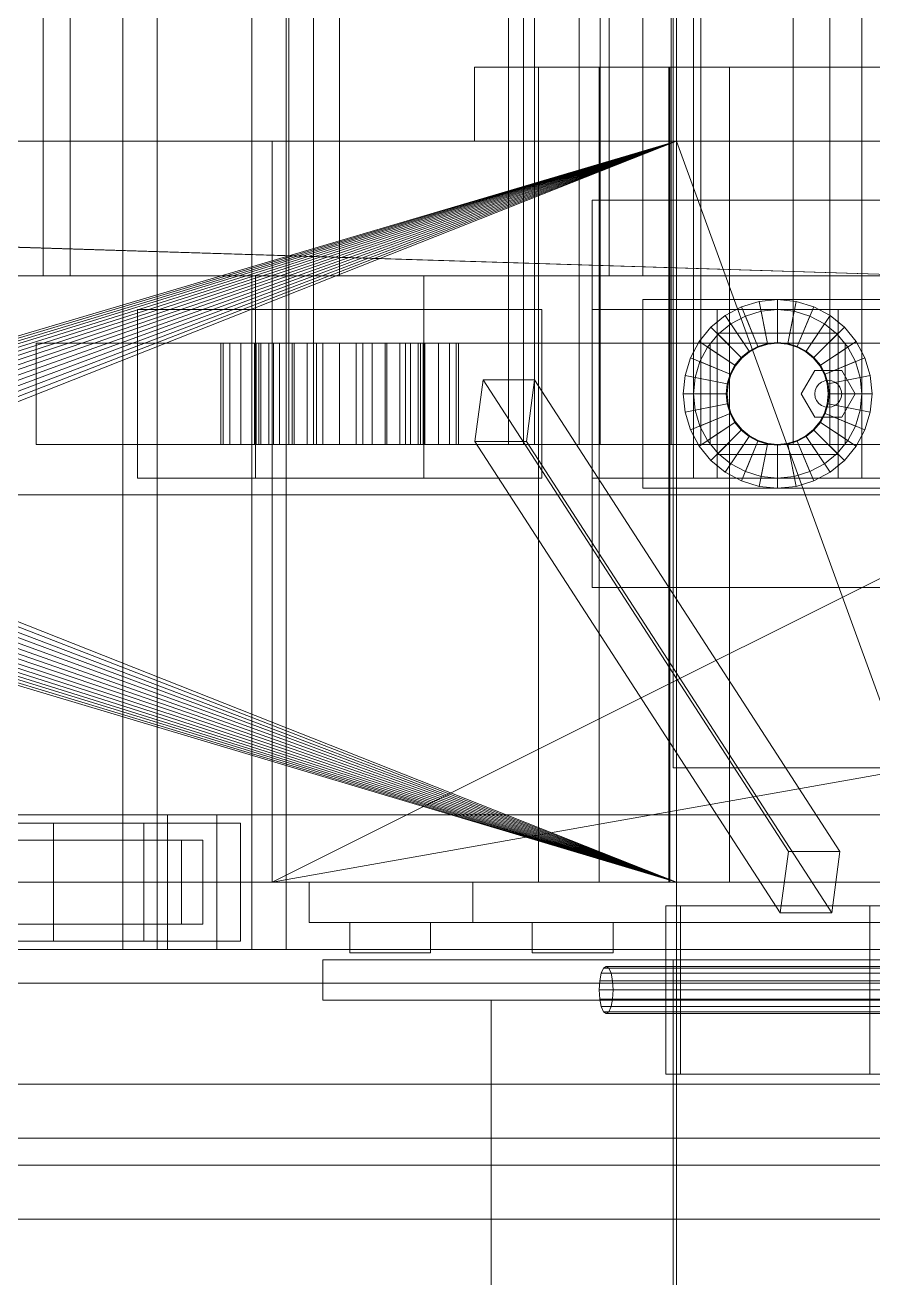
# Model space of a CAD drawing. Header units: millimetres. Extents: x -1970 to 59977, y -50268 to 6837.
# Drawn here: x 25034.8 to 25286.5, y -18547.5 to -18175.5 of the extents above; entities that cross this region are included whole.
import ezdxf

# ---------------------------------------------------------------- set-up
doc = ezdxf.new("R2010")
doc.units = ezdxf.units.MM
for name, color, linetype, lineweight in [('superior_briquetadora', 7, 'Continuous', 0), ('superior_C02', 7, 'Continuous', 0), ('superior_C05', 7, 'Continuous', 0)]:
    doc.layers.add(name, color=color, linetype=linetype, lineweight=lineweight)

msp = doc.modelspace()

# ---------------------------------------------------------------- linework, layer by layer
at = {"layer": 'superior_briquetadora'}
for p, q in [((25227.187, -18160), (25227.187, -18396)), ((25168.187, -18188), (25169.353, -18188)), ((25168.187, -18188), (25168.187, -18210)), ((25169.353, -18188), (25172.836, -18188)), ((25172.836, -18188), (25178.584, -18188)), ((25178.584, -18188), (25186.514, -18188)), ((25186.514, -18188), (25196.509, -18188)), ((25187.187, -18430), (25187.187, -18188)), ((25188.078, -18188), (25187.187, -18188)), ((25190.575, -18188), (25188.078, -18188)), ((25194.184, -18188), (25190.575, -18188)), ((25198.189, -18188), (25194.184, -18188)), ((25196.509, -18188), (25208.425, -18188)), ((25201.798, -18188), (25198.189, -18188)), ((25204.295, -18188), (25201.798, -18188)), ((25205.187, -18188), (25204.295, -18188)), ((25205.187, -18430), (25205.187, -18188)), ((25208.425, -18188), (25222.087, -18188)), ((25222.087, -18188), (25237.296, -18188)), ((25225.848, -18430), (25225.848, -18188)), ((25226.74, -18188), (25225.848, -18188)), ((25226.187, -18188), (25226.187, -18430)), ((25227.923, -18188), (25226.187, -18188)), ((25229.237, -18188), (25226.74, -18188)), ((25233.074, -18188), (25227.923, -18188)), ((25232.846, -18188), (25229.237, -18188)), ((25236.851, -18188), (25232.846, -18188)), ((25241.464, -18188), (25233.074, -18188)), ((25240.46, -18188), (25236.851, -18188)), ((25237.296, -18188), (25253.831, -18188)), ((25242.957, -18188), (25240.46, -18188)), ((25252.808, -18188), (25241.464, -18188)), ((25243.848, -18188), (25242.957, -18188)), ((25243.848, -18430), (25243.848, -18188)), ((25266.718, -18188), (25252.808, -18188)), ((25253.831, -18188), (25271.45, -18188)), ((25282.721, -18188), (25266.718, -18188)), ((25271.45, -18188), (25289.896, -18188)), ((25300.273, -18188), (25282.721, -18188)), ((24748.187, -18210), (25228.187, -18210)), ((24748.187, -18210), (26708.187, -18210)), ((25108.187, -18210), (24832.187, -18210)), ((25121.52, -18210), (24832.187, -18210)), ((24930.343, -18298.106), (25228.187, -18210)), ((24932.479, -18298.423), (25228.187, -18210)), ((25228.187, -18210), (24934.573, -18298.947)), ((25228.187, -18210), (24936.606, -18299.675)), ((25228.187, -18210), (24938.557, -18300.598)), ((25228.187, -18210), (24940.409, -18301.708)), ((25228.187, -18210), (24942.143, -18302.994)), ((25228.187, -18210), (24943.743, -18304.444)), ((25228.187, -18210), (24945.193, -18306.043)), ((25228.187, -18210), (24946.479, -18307.777)), ((25228.187, -18210), (24947.589, -18309.629)), ((25228.187, -18210), (24948.512, -18311.581)), ((25228.187, -18210), (24949.239, -18313.614)), ((25228.187, -18210), (24949.764, -18315.708)), ((25228.187, -18210), (24950.081, -18317.844)), ((25228.187, -18210), (24950.187, -18320)), ((25028.187, -18210), (25108.187, -18210)), ((25228.187, -18210), (25028.187, -18210)), ((25548.187, -18210), (25108.187, -18210)), ((25108.187, -18210), (25108.187, -18430)), ((26348.187, -18210), (25108.187, -18430)), ((26348.187, -18210), (25108.187, -18210)), ((25108.187, -18430), (25548.187, -18210)), ((25228.187, -18210), (25108.187, -18210)), ((26348.187, -18210), (25121.52, -18210)), ((26624.187, -18210), (25121.52, -18210)), ((25168.187, -18210), (25169.353, -18210)), ((25169.353, -18210), (25172.836, -18210)), ((25172.836, -18210), (25178.584, -18210)), ((25178.584, -18210), (25186.514, -18210)), ((25186.514, -18210), (25196.509, -18210)), ((25196.509, -18210), (25208.425, -18210)), ((25208.425, -18210), (25222.087, -18210)), ((25222.087, -18210), (25237.296, -18210)), ((25228.187, -18210), (25548.187, -18210)), ((25228.187, -18210), (25512.677, -18210)), ((25228.187, -18210), (25510.748, -18210)), ((25228.187, -18210), (25509.083, -18210)), ((25228.187, -18210), (25507.699, -18210)), ((25506.608, -18210), (25228.187, -18210)), ((25228.187, -18210), (25308.187, -18210)), ((25228.187, -18430), (25228.187, -18210)), ((25228.187, -18210), (25308.187, -18430)), ((25237.296, -18210), (25253.831, -18210)), ((25253.831, -18210), (25271.45, -18210)), ((25271.45, -18210), (25289.896, -18210)), ((24628.187, -18315), (26828.187, -18315)), ((24950.187, -18320), (25228.187, -18430)), ((25228.187, -18430), (24949.764, -18324.292)), ((25228.187, -18430), (24950.081, -18322.156)), ((25228.187, -18430), (24948.512, -18328.419)), ((25228.187, -18430), (24949.239, -18326.386)), ((25228.187, -18430), (24947.589, -18330.371)), ((24943.743, -18335.556), (25228.187, -18430)), ((25228.187, -18430), (24945.193, -18333.957)), ((25228.187, -18430), (24946.479, -18332.223)), ((24938.557, -18339.402), (25228.187, -18430)), ((24940.409, -18338.292), (25228.187, -18430)), ((24942.143, -18337.006), (25228.187, -18430)), ((24932.479, -18341.577), (25228.187, -18430)), ((24934.573, -18341.053), (25228.187, -18430)), ((24936.606, -18340.325), (25228.187, -18430)), ((25227.187, -18396), (25229.127, -18396)), ((25228.187, -18396), (25230.108, -18396)), ((25228.187, -18396), (25228.187, -18596)), ((25229.127, -18396), (25234.875, -18396)), ((25230.108, -18396), (25235.799, -18396)), ((25234.875, -18396), (25244.208, -18396)), ((25235.799, -18396), (25245.04, -18396)), ((25244.208, -18396), (25256.769, -18396)), ((25245.04, -18396), (25257.476, -18396)), ((25256.769, -18396), (25272.074, -18396)), ((25257.476, -18396), (25272.63, -18396)), ((25272.074, -18396), (25289.536, -18396)), ((25272.63, -18396), (25289.918, -18396)), ((26828.187, -18430), (24628.187, -18430)), ((25228.187, -18430), (24748.187, -18430)), ((26708.187, -18430), (24748.187, -18430)), ((24832.187, -18430), (25108.187, -18430)), ((24832.187, -18430), (26334.853, -18430)), ((25108.187, -18430), (25028.187, -18430)), ((25228.187, -18430), (25028.187, -18430)), ((25108.187, -18430), (25548.187, -18430)), ((25108.187, -18430), (26348.187, -18430)), ((25228.187, -18430), (25108.187, -18430)), ((25108.187, -18430), (26334.853, -18430)), ((25119.187, -18430), (25120.133, -18430)), ((25119.187, -18430), (25119.187, -18442)), ((25120.133, -18430), (25122.963, -18430)), ((25122.963, -18430), (25127.653, -18430)), ((25127.653, -18430), (25134.158, -18430)), ((25134.158, -18430), (25142.42, -18430)), ((25142.42, -18430), (25152.365, -18430)), ((25152.365, -18430), (25163.901, -18430)), ((25163.901, -18430), (25176.926, -18430)), ((25167.687, -18430), (25167.687, -18442)), ((25168.857, -18430), (25167.687, -18430)), ((25172.35, -18430), (25168.857, -18430)), ((25178.116, -18430), (25172.35, -18430)), ((25176.926, -18430), (25191.321, -18430)), ((25186.071, -18430), (25178.116, -18430)), ((25196.098, -18430), (25186.071, -18430)), ((25188.078, -18430), (25187.187, -18430)), ((25190.575, -18430), (25188.078, -18430)), ((25194.184, -18430), (25190.575, -18430)), ((25191.321, -18430), (25206.955, -18430)), ((25198.189, -18430), (25194.184, -18430)), ((25208.051, -18430), (25196.098, -18430)), ((25201.798, -18430), (25198.189, -18430)), ((25204.295, -18430), (25201.798, -18430)), ((25205.187, -18430), (25204.295, -18430)), ((25206.955, -18430), (25223.687, -18430)), ((25221.755, -18430), (25208.051, -18430)), ((25237.012, -18430), (25221.755, -18430)), ((25223.687, -18430), (25241.365, -18430)), ((25226.74, -18430), (25225.848, -18430)), ((25227.923, -18430), (25226.187, -18430)), ((25229.237, -18430), (25226.74, -18430)), ((25233.074, -18430), (25227.923, -18430)), ((25228.187, -18430), (25507.699, -18430)), ((25506.608, -18430), (25228.187, -18430)), ((25228.187, -18430), (25548.187, -18430)), ((25512.677, -18430), (25228.187, -18430)), ((25308.187, -18430), (25228.187, -18430)), ((25510.748, -18430), (25228.187, -18430)), ((25509.083, -18430), (25228.187, -18430)), ((25232.846, -18430), (25229.237, -18430)), ((25236.851, -18430), (25232.846, -18430)), ((25241.464, -18430), (25233.074, -18430)), ((25240.46, -18430), (25236.851, -18430)), ((25253.599, -18430), (25237.012, -18430)), ((25242.957, -18430), (25240.46, -18430)), ((25241.365, -18430), (25259.829, -18430)), ((25252.808, -18430), (25241.464, -18430)), ((25243.848, -18430), (25242.957, -18430)), ((25266.718, -18430), (25252.808, -18430)), ((25271.272, -18430), (25253.599, -18430)), ((25259.829, -18430), (25278.913, -18430)), ((25282.721, -18430), (25266.718, -18430)), ((25289.776, -18430), (25271.272, -18430)), ((25278.913, -18430), (25298.443, -18430)), ((25300.273, -18430), (25282.721, -18430)), ((25119.187, -18442), (25120.133, -18442)), ((25120.133, -18442), (25122.963, -18442)), ((25122.963, -18442), (25127.653, -18442)), ((25127.653, -18442), (25134.158, -18442)), ((25131.187, -18442), (25132.375, -18442)), ((25131.187, -18442), (25131.187, -18451)), ((25132.375, -18442), (25135.705, -18442)), ((25134.158, -18442), (25142.42, -18442)), ((25135.705, -18442), (25140.516, -18442)), ((25140.516, -18442), (25145.857, -18442)), ((25142.42, -18442), (25152.365, -18442)), ((25145.857, -18442), (25150.668, -18442)), ((25150.668, -18442), (25153.998, -18442)), ((25152.365, -18442), (25163.901, -18442)), ((25153.998, -18442), (25155.187, -18442)), ((25155.187, -18442), (25155.187, -18451)), ((25163.901, -18442), (25176.926, -18442)), ((25168.857, -18442), (25167.687, -18442)), ((25172.35, -18442), (25168.857, -18442)), ((25178.116, -18442), (25172.35, -18442)), ((25176.926, -18442), (25191.321, -18442)), ((25186.071, -18442), (25178.116, -18442)), ((25186.56, -18442), (25185.372, -18442)), ((25185.372, -18442), (25185.372, -18451)), ((25196.098, -18442), (25186.071, -18442)), ((25189.89, -18442), (25186.56, -18442)), ((25194.702, -18442), (25189.89, -18442)), ((25191.321, -18442), (25206.955, -18442)), ((25200.042, -18442), (25194.702, -18442)), ((25208.051, -18442), (25196.098, -18442)), ((25204.854, -18442), (25200.042, -18442)), ((25208.183, -18442), (25204.854, -18442)), ((25206.955, -18442), (25223.687, -18442)), ((25221.755, -18442), (25208.051, -18442)), ((25209.372, -18442), (25208.183, -18442)), ((25209.372, -18442), (25209.372, -18451)), ((25237.012, -18442), (25221.755, -18442)), ((25223.687, -18442), (25241.365, -18442)), ((25253.599, -18442), (25237.012, -18442)), ((25241.365, -18442), (25259.829, -18442)), ((25271.272, -18442), (25253.599, -18442)), ((25259.829, -18442), (25278.913, -18442)), ((25289.776, -18442), (25271.272, -18442)), ((25278.913, -18442), (25298.443, -18442)), ((25131.187, -18451), (25132.375, -18451)), ((25132.375, -18451), (25135.705, -18451)), ((25135.705, -18451), (25140.516, -18451)), ((25140.516, -18451), (25145.857, -18451)), ((25145.857, -18451), (25150.668, -18451)), ((25150.668, -18451), (25153.998, -18451)), ((25153.998, -18451), (25155.187, -18451)), ((25185.372, -18451), (25186.56, -18451)), ((25186.56, -18451), (25189.89, -18451)), ((25189.89, -18451), (25194.702, -18451)), ((25194.702, -18451), (25200.042, -18451)), ((25200.042, -18451), (25204.854, -18451)), ((25204.854, -18451), (25208.183, -18451)), ((25208.183, -18451), (25209.372, -18451)), ((25123.187, -18453), (25124.115, -18453)), ((25123.187, -18453), (25123.187, -18465)), ((25124.115, -18453), (25126.891, -18453)), ((25126.891, -18453), (25131.491, -18453)), ((25131.491, -18453), (25137.871, -18453)), ((25137.871, -18453), (25145.975, -18453)), ((25145.975, -18453), (25155.73, -18453)), ((25155.73, -18453), (25167.046, -18453)), ((25167.046, -18453), (25179.821, -18453)), ((25179.821, -18453), (25193.94, -18453)), ((25193.94, -18453), (25209.275, -18453)), ((25209.275, -18453), (25225.687, -18453)), ((25225.687, -18453), (25243.026, -18453)), ((25227.187, -18605), (25227.187, -18453)), ((25229.127, -18453), (25227.187, -18453)), ((25234.875, -18453), (25229.127, -18453)), ((25244.208, -18453), (25234.875, -18453)), ((25243.026, -18453), (25261.138, -18453)), ((25256.769, -18453), (25244.208, -18453)), ((25272.074, -18453), (25256.769, -18453)), ((25261.138, -18453), (25279.856, -18453)), ((25289.536, -18453), (25272.074, -18453)), ((25279.856, -18453), (25299.012, -18453)), ((24628.187, -18460), (26828.187, -18460)), ((25123.187, -18465), (25124.115, -18465)), ((25124.115, -18465), (25126.891, -18465)), ((25126.891, -18465), (25131.491, -18465)), ((25131.491, -18465), (25137.871, -18465)), ((25137.871, -18465), (25145.975, -18465)), ((25145.975, -18465), (25155.73, -18465)), ((25155.73, -18465), (25167.046, -18465)), ((25167.046, -18465), (25179.821, -18465)), ((25173.187, -18465), (25174.409, -18465)), ((25173.187, -18465), (25173.187, -18605)), ((25174.409, -18465), (25178.056, -18465)), ((25178.056, -18465), (25184.071, -18465)), ((25179.821, -18465), (25193.94, -18465)), ((25184.071, -18465), (25192.359, -18465)), ((25192.359, -18465), (25202.789, -18465)), ((25193.94, -18465), (25209.275, -18465)), ((25202.789, -18465), (25215.196, -18465)), ((25209.275, -18465), (25225.687, -18465)), ((25215.196, -18465), (25229.386, -18465)), ((25225.687, -18465), (25243.026, -18465)), ((25229.386, -18465), (25245.133, -18465)), ((25243.026, -18465), (25261.138, -18465)), ((25245.133, -18465), (25262.191, -18465)), ((25261.138, -18465), (25279.856, -18465)), ((25262.191, -18465), (25280.289, -18465)), ((25279.856, -18465), (25299.012, -18465)), ((25280.289, -18465), (25299.142, -18465)), ((24778.187, -18490), (26678.187, -18490)), ((24778.187, -18506), (26678.187, -18506)), ((26678.187, -18514), (24778.187, -18514)), ((26678.187, -18530), (24778.187, -18530))]:
    msp.add_line(p, q, dxfattribs=at)
at = {"layer": 'superior_C02'}
for p, q in [((25063.859, -17550), (25063.859, -18450)), ((25074.088, -18450), (25074.088, -17550)), ((25102.112, -18450), (25102.112, -17550)), ((25112.341, -17550), (25112.341, -18450)), ((25113.109, -17700), (25113.109, -18300)), ((25120.416, -18300), (25120.416, -17700)), ((25178.296, -17700), (25178.296, -18300)), ((25182.804, -17700), (25182.804, -18300)), ((25186.046, -17700), (25186.046, -18300)), ((25199.265, -17700), (25199.265, -18300)), ((25205.527, -17700), (25205.527, -18300)), ((25226.557, -17700), (25226.557, -18300)), ((25235.412, -17700), (25235.412, -18300)), ((25262.818, -17700), (25262.818, -18300)), ((25273.664, -17700), (25273.664, -18300)), ((25304.129, -18250), (24609.262, -18228.298)), ((24611.005, -18228.298), (25305.873, -18250)), ((25411.088, -18250), (16335.427, -18250)), ((16336.897, -18250), (25412.557, -18250)), ((25170.764, -18280.886), (25168.358, -18299.114)), ((25186.065, -18280.886), (25170.764, -18280.886)), ((25261.366, -18420.886), (25170.764, -18280.886)), ((25183.659, -18299.114), (25186.065, -18280.886)), ((25186.065, -18280.886), (25276.667, -18420.886)), ((25113.109, -18300), (25648.658, -18300)), ((25113.109, -18300), (25120.416, -18300)), ((25655.964, -18300), (25120.416, -18300)), ((25168.358, -18299.114), (25183.659, -18299.114)), ((25258.96, -18439.114), (25168.358, -18299.114)), ((25182.804, -18300), (25178.296, -18300)), ((25178.296, -18300), (25186.046, -18300)), ((25199.265, -18300), (25182.804, -18300)), ((25274.261, -18439.114), (25183.659, -18299.114)), ((25186.046, -18300), (25205.527, -18300)), ((25226.557, -18300), (25199.265, -18300)), ((25205.527, -18300), (25235.412, -18300)), ((25262.818, -18300), (25226.557, -18300)), ((25235.412, -18300), (25273.664, -18300)), ((25305.579, -18300), (25262.818, -18300)), ((25273.664, -18300), (25317.676, -18300)), ((25077.14, -18410), (24751.985, -18410)), ((24766.599, -18410), (25091.753, -18410)), ((25534.711, -18410), (25023.071, -18410)), ((25034.761, -18410), (25546.402, -18410)), ((25077.14, -18410), (25077.14, -18450)), ((25091.753, -18410), (25077.14, -18410)), ((25588.78, -18410), (25077.14, -18410)), ((25091.753, -18450), (25091.753, -18410)), ((25091.753, -18410), (25603.394, -18410)), ((25043.261, -18412.5), (25014.571, -18412.5)), ((25070.102, -18412.5), (25014.571, -18412.5)), ((25043.261, -18447.5), (25043.261, -18412.5)), ((25043.261, -18412.5), (25098.792, -18412.5)), ((25070.102, -18447.5), (25070.102, -18412.5)), ((25070.102, -18412.5), (25098.792, -18412.5)), ((25098.792, -18412.5), (25098.792, -18447.5)), ((24700.591, -18417.5), (25081.276, -18417.5)), ((25087.617, -18417.5), (24706.932, -18417.5)), ((25081.276, -18442.5), (25081.276, -18417.5)), ((25081.276, -18417.5), (25087.617, -18417.5)), ((25087.617, -18417.5), (25087.617, -18442.5)), ((25258.96, -18439.114), (25261.366, -18420.886)), ((25261.366, -18420.886), (25276.667, -18420.886)), ((25276.667, -18420.886), (25274.261, -18439.114)), ((25464.05, -18437), (25224.965, -18437)), ((25224.965, -18437), (25224.965, -18487)), ((25229.349, -18437), (25224.965, -18437)), ((25229.349, -18487), (25229.349, -18437)), ((25229.349, -18437), (25468.434, -18437)), ((25274.261, -18439.114), (25258.96, -18439.114)), ((25457.701, -18437), (25285.56, -18437)), ((25285.56, -18437), (25285.56, -18487)), ((25287.314, -18437), (25285.56, -18437)), ((24700.591, -18442.5), (25081.276, -18442.5)), ((24706.932, -18442.5), (25087.617, -18442.5)), ((25087.617, -18442.5), (25081.276, -18442.5)), ((24751.985, -18450), (25077.14, -18450)), ((24766.599, -18450), (25091.753, -18450)), ((25014.571, -18447.5), (25043.261, -18447.5)), ((25070.102, -18447.5), (25014.571, -18447.5)), ((25023.071, -18450), (25534.711, -18450)), ((25034.761, -18450), (25546.402, -18450)), ((25098.792, -18447.5), (25043.261, -18447.5)), ((25063.859, -18450), (25102.112, -18450)), ((25063.859, -18450), (25074.088, -18450)), ((25098.792, -18447.5), (25070.102, -18447.5)), ((25112.341, -18450), (25074.088, -18450)), ((25077.14, -18450), (25091.753, -18450)), ((25077.14, -18450), (25588.78, -18450)), ((25091.753, -18450), (25603.394, -18450)), ((25112.341, -18450), (25102.112, -18450)), ((25205.41, -18459.321), (25205.853, -18457.05)), ((25205.853, -18457.05), (25206.517, -18455.533)), ((25205.853, -18457.05), (25425.811, -18457.05)), ((25206.517, -18455.533), (25207.3, -18455)), ((25206.517, -18455.533), (25426.475, -18455.533)), ((25207.3, -18455), (25208.083, -18455.533)), ((25427.257, -18455), (25207.3, -18455)), ((25208.083, -18455.533), (25208.747, -18457.05)), ((25208.083, -18455.533), (25428.04, -18455.533)), ((25208.747, -18457.05), (25209.19, -18459.321)), ((25208.747, -18457.05), (25428.704, -18457.05)), ((25205.254, -18462), (25205.41, -18459.321)), ((25205.41, -18464.679), (25205.254, -18462)), ((25205.254, -18462), (25425.212, -18462)), ((25205.41, -18459.321), (25425.367, -18459.321)), ((25209.19, -18459.321), (25209.346, -18462)), ((25209.19, -18459.321), (25429.148, -18459.321)), ((25209.346, -18462), (25209.19, -18464.679)), ((25209.346, -18462), (25429.303, -18462)), ((25205.853, -18466.95), (25205.41, -18464.679)), ((25205.41, -18464.679), (25425.367, -18464.679)), ((25209.19, -18464.679), (25208.747, -18466.95)), ((25209.19, -18464.679), (25429.148, -18464.679)), ((25206.517, -18468.467), (25205.853, -18466.95)), ((25205.853, -18466.95), (25425.811, -18466.95)), ((25207.3, -18469), (25206.517, -18468.467)), ((25206.517, -18468.467), (25426.475, -18468.467)), ((25208.083, -18468.467), (25207.3, -18469)), ((25207.3, -18469), (25427.257, -18469)), ((25208.747, -18466.95), (25208.083, -18468.467)), ((25208.083, -18468.467), (25428.04, -18468.467)), ((25208.747, -18466.95), (25428.704, -18466.95)), ((25224.965, -18487), (25464.05, -18487)), ((25224.965, -18487), (25229.349, -18487)), ((25468.434, -18487), (25229.349, -18487)), ((25285.56, -18487), (25457.701, -18487)), ((25285.56, -18487), (25287.314, -18487))]:
    msp.add_line(p, q, dxfattribs=at)
at = {"layer": 'superior_C05'}
for p, q in [((25233.187, -18300), (25233.187, -17700)), ((25283.187, -17700), (25283.187, -18300)), ((25228.187, -18270), (25228.187, -17730)), ((25040.187, -18250), (25040.187, -17750)), ((25048.187, -17750), (25048.187, -18250)), ((25128.187, -18250), (25128.187, -17750)), ((25208.187, -17750), (25208.187, -18250)), ((25218.187, -18250), (25218.187, -17750)), ((25233.187, -18250), (25233.187, -17750)), ((25283.187, -17750), (25283.187, -18250)), ((25203.187, -18342.5), (25203.187, -18227.5)), ((25203.187, -18227.5), (25313.187, -18227.5)), ((25040.187, -18250), (25042.393, -18250)), ((25042.393, -18250), (25048.901, -18250)), ((25048.187, -18250), (25050.511, -18250)), ((25050.192, -18250), (25048.187, -18250)), ((25048.901, -18250), (25059.385, -18250)), ((25056.109, -18250), (25050.192, -18250)), ((25050.511, -18250), (25057.35, -18250)), ((25065.64, -18250), (25056.109, -18250)), ((25057.35, -18250), (25068.306, -18250)), ((25059.385, -18250), (25073.319, -18250)), ((25078.307, -18250), (25065.64, -18250)), ((25068.306, -18250), (25082.741, -18250)), ((25073.319, -18250), (25090.005, -18250)), ((25093.476, -18250), (25078.307, -18250)), ((25082.741, -18250), (25099.818, -18250)), ((25090.005, -18250), (25108.605, -18250)), ((25110.385, -18250), (25093.476, -18250)), ((25099.818, -18250), (25118.544, -18250)), ((25105.662, -18250), (25103.187, -18250)), ((25103.187, -18250), (25103.187, -18310)), ((25112.599, -18250), (25105.662, -18250)), ((25108.605, -18250), (25128.187, -18250)), ((25128.187, -18250), (25110.385, -18250)), ((25122.624, -18250), (25112.599, -18250)), ((25118.544, -18250), (25137.83, -18250)), ((25133.75, -18250), (25122.624, -18250)), ((25128.187, -18250), (27628.187, -18250)), ((25143.774, -18250), (25133.75, -18250)), ((25137.83, -18250), (25156.555, -18250)), ((25150.711, -18250), (25143.774, -18250)), ((25153.187, -18250), (25150.711, -18250)), ((25153.187, -18250), (25153.187, -18310)), ((25156.555, -18250), (25173.632, -18250)), ((25173.632, -18250), (25188.067, -18250)), ((25188.067, -18250), (25199.023, -18250)), ((25199.023, -18250), (25205.862, -18250)), ((25205.862, -18250), (25208.187, -18250)), ((27538.187, -18250), (25218.187, -18250)), ((25283.187, -18250), (25233.187, -18250)), ((25218.187, -18313), (25218.187, -18257)), ((25218.187, -18257), (25298.187, -18257)), ((25252.724, -18257.538), (25247.471, -18259.131)), ((25258.187, -18257), (25252.724, -18257.538)), ((25252.724, -18257.538), (25255.211, -18270.043)), ((25263.649, -18257.538), (25258.187, -18257)), ((25258.187, -18257), (25258.187, -18269.75)), ((25263.649, -18257.538), (25261.162, -18270.043)), ((25268.902, -18259.131), (25263.649, -18257.538)), ((25068.187, -18310), (25068.187, -18260)), ((25068.187, -18260), (25188.187, -18260)), ((25188.187, -18260), (25188.187, -18310)), ((25203.187, -18310), (25203.187, -18260)), ((25203.187, -18260), (27183.187, -18260)), ((25233.187, -18310), (25233.187, -18260)), ((25233.187, -18260), (25240.187, -18260)), ((25240.187, -18260), (25240.187, -18310)), ((25240.187, -18267), (25240.187, -18260)), ((25240.187, -18260), (25276.187, -18260)), ((25247.471, -18259.131), (25242.631, -18261.719)), ((25247.471, -18259.131), (25252.351, -18270.911)), ((25253.309, -18260.48), (25248.619, -18261.903)), ((25258.187, -18260), (25253.309, -18260.48)), ((25253.309, -18260.48), (25255.211, -18270.043)), ((25263.064, -18260.48), (25258.187, -18260)), ((25258.187, -18260), (25258.187, -18269.75)), ((25263.064, -18260.48), (25261.162, -18270.043)), ((25267.754, -18261.903), (25263.064, -18260.48)), ((25268.902, -18259.131), (25264.022, -18270.911)), ((25273.743, -18261.719), (25268.902, -18259.131)), ((25276.187, -18310), (25276.187, -18260)), ((25276.187, -18260), (25283.187, -18260)), ((25276.187, -18260), (25276.187, -18267)), ((25283.187, -18260), (25283.187, -18310)), ((25242.631, -18261.719), (25238.388, -18265.201)), ((25244.297, -18264.213), (25240.509, -18267.322)), ((25242.631, -18261.719), (25249.714, -18272.32)), ((25248.619, -18261.903), (25244.297, -18264.213)), ((25244.297, -18264.213), (25249.714, -18272.32)), ((25248.619, -18261.903), (25252.351, -18270.911)), ((25267.754, -18261.903), (25264.022, -18270.911)), ((25273.743, -18261.719), (25266.659, -18272.32)), ((25272.076, -18264.213), (25266.659, -18272.32)), ((25272.076, -18264.213), (25267.754, -18261.903)), ((25275.864, -18267.322), (25272.076, -18264.213)), ((25277.986, -18265.201), (25273.743, -18261.719)), ((25238.388, -18265.201), (25234.905, -18269.444)), ((25240.509, -18267.322), (25237.4, -18271.111)), ((25238.388, -18265.201), (25247.403, -18274.217)), ((25276.187, -18267), (25240.187, -18267)), ((25240.509, -18267.322), (25247.403, -18274.217)), ((25277.986, -18265.201), (25268.97, -18274.217)), ((25275.864, -18267.322), (25268.97, -18274.217)), ((25278.973, -18271.111), (25275.864, -18267.322)), ((25281.468, -18269.444), (25277.986, -18265.201)), ((25038.187, -18300), (25038.187, -18270)), ((25038.187, -18270), (27328.187, -18270)), ((25093.614, -18270), (25092.937, -18270)), ((25092.937, -18270), (25102.937, -18270)), ((25092.937, -18300), (25092.937, -18270)), ((25095.62, -18270), (25093.614, -18270)), ((25093.614, -18270), (25103.422, -18270)), ((25093.614, -18300), (25093.614, -18270)), ((25098.877, -18270), (25095.62, -18270)), ((25095.62, -18270), (25104.859, -18270)), ((25095.62, -18300), (25095.62, -18270)), ((25103.261, -18270), (25098.877, -18270)), ((25098.877, -18270), (25107.192, -18270)), ((25098.877, -18300), (25098.877, -18270)), ((25102.937, -18270), (25103.422, -18270)), ((25102.937, -18270), (25102.937, -18300)), ((25108.603, -18270), (25103.261, -18270)), ((25103.261, -18270), (25110.332, -18270)), ((25103.261, -18300), (25103.261, -18270)), ((25103.422, -18270), (25104.859, -18270)), ((25103.422, -18270), (25103.422, -18300)), ((25104.187, -18300), (25104.187, -18270)), ((25104.187, -18270), (25152.187, -18270)), ((25104.859, -18270), (25107.192, -18270)), ((25104.859, -18270), (25104.859, -18300)), ((25107.192, -18270), (25110.332, -18270)), ((25107.192, -18270), (25107.192, -18300)), ((25114.697, -18270), (25108.603, -18270)), ((25108.603, -18270), (25114.158, -18270)), ((25108.603, -18300), (25108.603, -18270)), ((25110.332, -18270), (25114.158, -18270)), ((25110.332, -18270), (25110.332, -18300)), ((25114.158, -18270), (25118.524, -18270)), ((25114.158, -18270), (25114.158, -18300)), ((25121.31, -18270), (25114.697, -18270)), ((25114.697, -18270), (25118.524, -18270)), ((25114.697, -18300), (25114.697, -18270)), ((25118.524, -18270), (25123.261, -18270)), ((25118.524, -18270), (25118.524, -18300)), ((25128.187, -18270), (25121.31, -18270)), ((25121.31, -18270), (25123.261, -18270)), ((25121.31, -18300), (25121.31, -18270)), ((25123.261, -18270), (25128.187, -18270)), ((25123.261, -18270), (25123.261, -18300)), ((25135.064, -18270), (25128.187, -18270)), ((25128.187, -18270), (25133.113, -18270)), ((25128.187, -18270), (25128.187, -18300)), ((25135.064, -18270), (25133.113, -18270)), ((25133.113, -18270), (25137.849, -18270)), ((25133.113, -18270), (25133.113, -18300)), ((25141.676, -18270), (25135.064, -18270)), ((25135.064, -18300), (25135.064, -18270)), ((25141.676, -18270), (25137.849, -18270)), ((25137.849, -18270), (25142.215, -18270)), ((25137.849, -18270), (25137.849, -18300)), ((25147.77, -18270), (25141.676, -18270)), ((25141.676, -18300), (25141.676, -18270)), ((25147.77, -18270), (25142.215, -18270)), ((25142.215, -18270), (25146.041, -18270)), ((25142.215, -18270), (25142.215, -18300)), ((25153.112, -18270), (25146.041, -18270)), ((25146.041, -18270), (25149.181, -18270)), ((25146.041, -18270), (25146.041, -18300)), ((25153.112, -18270), (25147.77, -18270)), ((25147.77, -18300), (25147.77, -18270)), ((25157.496, -18270), (25149.181, -18270)), ((25149.181, -18270), (25151.515, -18270)), ((25149.181, -18270), (25149.181, -18300)), ((25160.753, -18270), (25151.515, -18270)), ((25151.515, -18270), (25152.951, -18270)), ((25151.515, -18270), (25151.515, -18300)), ((25152.187, -18270), (25152.187, -18300)), ((25162.759, -18270), (25152.951, -18270)), ((25152.951, -18270), (25153.437, -18270)), ((25152.951, -18270), (25152.951, -18300)), ((25157.496, -18270), (25153.112, -18270)), ((25153.112, -18300), (25153.112, -18270)), ((25153.437, -18270), (25163.437, -18270)), ((25153.437, -18300), (25153.437, -18270)), ((25160.753, -18270), (25157.496, -18270)), ((25157.496, -18300), (25157.496, -18270)), ((25162.759, -18270), (25160.753, -18270)), ((25160.753, -18300), (25160.753, -18270)), ((25163.437, -18270), (25162.759, -18270)), ((25162.759, -18300), (25162.759, -18270)), ((25163.437, -18270), (25163.437, -18300)), ((25288.187, -18270), (25228.187, -18270)), ((25234.905, -18269.444), (25232.318, -18274.285)), ((25234.905, -18269.444), (25245.507, -18276.528)), ((25237.4, -18271.111), (25235.09, -18275.433)), ((25237.4, -18271.111), (25245.507, -18276.528)), ((25238.187, -18300), (25238.187, -18270)), ((25238.187, -18270), (25278.187, -18270)), ((25247.403, -18274.217), (25249.714, -18272.32)), ((25247.58, -18274.393), (25249.853, -18272.528)), ((25249.714, -18272.32), (25252.351, -18270.911)), ((25249.853, -18272.528), (25252.446, -18271.142)), ((25252.351, -18270.911), (25255.211, -18270.043)), ((25252.446, -18271.142), (25255.26, -18270.288)), ((25255.211, -18270.043), (25258.187, -18269.75)), ((25255.26, -18270.288), (25258.187, -18270)), ((25258.187, -18269.75), (25261.162, -18270.043)), ((25258.187, -18270), (25261.113, -18270.288)), ((25261.113, -18270.288), (25263.927, -18271.142)), ((25261.162, -18270.043), (25264.022, -18270.911)), ((25263.927, -18271.142), (25266.52, -18272.528)), ((25264.022, -18270.911), (25266.659, -18272.32)), ((25266.52, -18272.528), (25268.793, -18274.393)), ((25266.659, -18272.32), (25268.97, -18274.217)), ((25281.468, -18269.444), (25270.866, -18276.528)), ((25278.973, -18271.111), (25270.866, -18276.528)), ((25278.187, -18270), (25278.187, -18300)), ((25281.284, -18275.433), (25278.973, -18271.111)), ((25284.055, -18274.285), (25281.468, -18269.444)), ((25232.318, -18274.285), (25230.725, -18279.537)), ((25232.318, -18274.285), (25244.097, -18279.164)), ((25235.09, -18275.433), (25233.667, -18280.123)), ((25235.09, -18275.433), (25244.097, -18279.164)), ((25245.507, -18276.528), (25247.403, -18274.217)), ((25245.715, -18276.666), (25247.58, -18274.393)), ((25268.793, -18274.393), (25270.659, -18276.666)), ((25268.97, -18274.217), (25270.866, -18276.528)), ((25284.055, -18274.285), (25272.276, -18279.164)), ((25281.284, -18275.433), (25272.276, -18279.164)), ((25282.706, -18280.123), (25281.284, -18275.433)), ((25285.649, -18279.537), (25284.055, -18274.285)), ((25230.725, -18279.537), (25230.187, -18285)), ((25230.725, -18279.537), (25243.23, -18282.025)), ((25243.23, -18282.025), (25244.097, -18279.164)), ((25243.475, -18282.074), (25244.328, -18279.26)), ((25244.097, -18279.164), (25245.507, -18276.528)), ((25244.328, -18279.26), (25245.715, -18276.666)), ((25265.187, -18285), (25269.187, -18278.072)), ((25269.187, -18278.072), (25277.187, -18278.072)), ((25270.659, -18276.666), (25272.045, -18279.26)), ((25270.866, -18276.528), (25272.276, -18279.164)), ((25272.045, -18279.26), (25272.898, -18282.074)), ((25272.276, -18279.164), (25273.144, -18282.025)), ((25285.649, -18279.537), (25273.144, -18282.025)), ((25277.187, -18278.072), (25281.187, -18285)), ((25286.187, -18285), (25285.649, -18279.537)), ((25233.667, -18280.123), (25233.187, -18285)), ((25233.667, -18280.123), (25243.23, -18282.025)), ((25242.937, -18285), (25243.23, -18282.025)), ((25243.187, -18285), (25243.475, -18282.074)), ((25269.323, -18283.965), (25269.722, -18283)), ((25269.722, -18283), (25270.358, -18282.172)), ((25270.358, -18282.172), (25271.187, -18281.536)), ((25271.187, -18281.536), (25272.151, -18281.136)), ((25272.151, -18281.136), (25273.187, -18281)), ((25272.898, -18282.074), (25273.187, -18285)), ((25282.706, -18280.123), (25273.144, -18282.025)), ((25273.144, -18282.025), (25273.437, -18285)), ((25273.187, -18281), (25274.222, -18281.136)), ((25274.222, -18281.136), (25275.187, -18281.536)), ((25275.187, -18281.536), (25276.015, -18282.172)), ((25276.015, -18282.172), (25276.651, -18283)), ((25276.651, -18283), (25277.05, -18283.965)), ((25283.187, -18285), (25282.706, -18280.123)), ((25230.187, -18285), (25242.937, -18285)), ((25230.187, -18285), (25230.725, -18290.463)), ((25233.187, -18285), (25242.937, -18285)), ((25233.187, -18285), (25233.667, -18289.877)), ((25243.23, -18287.975), (25242.937, -18285)), ((25243.475, -18287.926), (25243.187, -18285)), ((25269.187, -18291.928), (25265.187, -18285)), ((25269.187, -18285), (25269.323, -18283.965)), ((25269.323, -18286.035), (25269.187, -18285)), ((25269.722, -18287), (25269.323, -18286.035)), ((25270.358, -18287.828), (25269.722, -18287)), ((25273.187, -18285), (25272.898, -18287.926)), ((25273.437, -18285), (25273.144, -18287.975)), ((25273.437, -18285), (25283.187, -18285)), ((25273.437, -18285), (25286.187, -18285)), ((25276.651, -18287), (25276.015, -18287.828)), ((25277.05, -18286.035), (25276.651, -18287)), ((25277.05, -18283.965), (25277.187, -18285)), ((25277.187, -18285), (25277.05, -18286.035)), ((25281.187, -18285), (25277.187, -18291.928)), ((25282.706, -18289.877), (25283.187, -18285)), ((25285.649, -18290.463), (25286.187, -18285)), ((25230.725, -18290.463), (25243.23, -18287.975)), ((25230.725, -18290.463), (25232.318, -18295.715)), ((25232.318, -18295.715), (25244.097, -18290.836)), ((25233.667, -18289.877), (25243.23, -18287.975)), ((25233.667, -18289.877), (25235.09, -18294.567)), ((25235.09, -18294.567), (25244.097, -18290.836)), ((25244.097, -18290.836), (25243.23, -18287.975)), ((25244.328, -18290.74), (25243.475, -18287.926)), ((25245.507, -18293.472), (25244.097, -18290.836)), ((25245.715, -18293.334), (25244.328, -18290.74)), ((25271.187, -18288.464), (25270.358, -18287.828)), ((25272.045, -18290.74), (25270.659, -18293.334)), ((25272.276, -18290.836), (25270.866, -18293.472)), ((25272.151, -18288.864), (25271.187, -18288.464)), ((25272.898, -18287.926), (25272.045, -18290.74)), ((25273.187, -18289), (25272.151, -18288.864)), ((25273.144, -18287.975), (25272.276, -18290.836)), ((25281.284, -18294.567), (25272.276, -18290.836)), ((25284.055, -18295.715), (25272.276, -18290.836)), ((25282.706, -18289.877), (25273.144, -18287.975)), ((25285.649, -18290.463), (25273.144, -18287.975)), ((25274.222, -18288.864), (25273.187, -18289)), ((25275.187, -18288.464), (25274.222, -18288.864)), ((25276.015, -18287.828), (25275.187, -18288.464)), ((25281.284, -18294.567), (25282.706, -18289.877)), ((25284.055, -18295.715), (25285.649, -18290.463)), ((25234.905, -18300.556), (25245.507, -18293.472)), ((25235.09, -18294.567), (25237.4, -18298.889)), ((25237.4, -18298.889), (25245.507, -18293.472)), ((25247.403, -18295.783), (25245.507, -18293.472)), ((25247.58, -18295.607), (25245.715, -18293.334)), ((25270.659, -18293.334), (25268.793, -18295.607)), ((25270.866, -18293.472), (25268.97, -18295.783)), ((25277.187, -18291.928), (25269.187, -18291.928)), ((25278.973, -18298.889), (25270.866, -18293.472)), ((25281.468, -18300.556), (25270.866, -18293.472)), ((25278.973, -18298.889), (25281.284, -18294.567)), ((25232.318, -18295.715), (25234.905, -18300.556)), ((25238.388, -18304.799), (25247.403, -18295.783)), ((25240.509, -18302.678), (25247.403, -18295.783)), ((25242.631, -18308.281), (25249.714, -18297.68)), ((25244.297, -18305.787), (25249.714, -18297.68)), ((25249.714, -18297.68), (25247.403, -18295.783)), ((25249.853, -18297.472), (25247.58, -18295.607)), ((25252.351, -18299.089), (25249.714, -18297.68)), ((25252.446, -18298.858), (25249.853, -18297.472)), ((25266.52, -18297.472), (25263.927, -18298.858)), ((25266.659, -18297.68), (25264.022, -18299.089)), ((25268.793, -18295.607), (25266.52, -18297.472)), ((25268.97, -18295.783), (25266.659, -18297.68)), ((25272.076, -18305.787), (25266.659, -18297.68)), ((25273.743, -18308.281), (25266.659, -18297.68)), ((25275.864, -18302.678), (25268.97, -18295.783)), ((25277.986, -18304.799), (25268.97, -18295.783)), ((25281.468, -18300.556), (25284.055, -18295.715)), ((27328.187, -18300), (25038.187, -18300)), ((25102.937, -18300), (25092.937, -18300)), ((25092.937, -18300), (25093.614, -18300)), ((25103.422, -18300), (25093.614, -18300)), ((25093.614, -18300), (25095.62, -18300)), ((25104.859, -18300), (25095.62, -18300)), ((25095.62, -18300), (25098.877, -18300)), ((25107.192, -18300), (25098.877, -18300)), ((25098.877, -18300), (25103.261, -18300)), ((25103.422, -18300), (25102.937, -18300)), ((25110.332, -18300), (25103.261, -18300)), ((25103.261, -18300), (25108.603, -18300)), ((25104.859, -18300), (25103.422, -18300)), ((25152.187, -18300), (25104.187, -18300)), ((25107.192, -18300), (25104.859, -18300)), ((25110.332, -18300), (25107.192, -18300)), ((25114.158, -18300), (25108.603, -18300)), ((25108.603, -18300), (25114.697, -18300)), ((25114.158, -18300), (25110.332, -18300)), ((25118.524, -18300), (25114.158, -18300)), ((25118.524, -18300), (25114.697, -18300)), ((25114.697, -18300), (25121.31, -18300)), ((25123.261, -18300), (25118.524, -18300)), ((25123.261, -18300), (25121.31, -18300)), ((25121.31, -18300), (25128.187, -18300)), ((25128.187, -18300), (25123.261, -18300)), ((25133.113, -18300), (25128.187, -18300)), ((25128.187, -18300), (25135.064, -18300)), ((25137.849, -18300), (25133.113, -18300)), ((25133.113, -18300), (25135.064, -18300)), ((25135.064, -18300), (25141.676, -18300)), ((25142.215, -18300), (25137.849, -18300)), ((25137.849, -18300), (25141.676, -18300)), ((25141.676, -18300), (25147.77, -18300)), ((25146.041, -18300), (25142.215, -18300)), ((25142.215, -18300), (25147.77, -18300)), ((25149.181, -18300), (25146.041, -18300)), ((25146.041, -18300), (25153.112, -18300)), ((25147.77, -18300), (25153.112, -18300)), ((25151.515, -18300), (25149.181, -18300)), ((25149.181, -18300), (25157.496, -18300)), ((25152.951, -18300), (25151.515, -18300)), ((25151.515, -18300), (25160.753, -18300)), ((25153.437, -18300), (25152.951, -18300)), ((25152.951, -18300), (25162.759, -18300)), ((25153.112, -18300), (25157.496, -18300)), ((25163.437, -18300), (25153.437, -18300)), ((25157.496, -18300), (25160.753, -18300)), ((25160.753, -18300), (25162.759, -18300)), ((25162.759, -18300), (25163.437, -18300)), ((25283.187, -18300), (25233.187, -18300)), ((25234.905, -18300.556), (25238.388, -18304.799)), ((25237.4, -18298.889), (25240.509, -18302.678)), ((25278.187, -18300), (25238.187, -18300)), ((25247.471, -18310.869), (25252.351, -18299.089)), ((25248.619, -18308.097), (25252.351, -18299.089)), ((25255.211, -18299.957), (25252.351, -18299.089)), ((25255.26, -18299.712), (25252.446, -18298.858)), ((25252.724, -18312.462), (25255.211, -18299.957)), ((25253.309, -18309.52), (25255.211, -18299.957)), ((25258.187, -18300.25), (25255.211, -18299.957)), ((25258.187, -18300), (25255.26, -18299.712)), ((25261.113, -18299.712), (25258.187, -18300)), ((25261.162, -18299.957), (25258.187, -18300.25)), ((25258.187, -18310), (25258.187, -18300.25)), ((25258.187, -18313), (25258.187, -18300.25)), ((25263.927, -18298.858), (25261.113, -18299.712)), ((25264.022, -18299.089), (25261.162, -18299.957)), ((25263.064, -18309.52), (25261.162, -18299.957)), ((25263.649, -18312.462), (25261.162, -18299.957)), ((25267.754, -18308.097), (25264.022, -18299.089)), ((25268.902, -18310.869), (25264.022, -18299.089)), ((25275.864, -18302.678), (25278.973, -18298.889)), ((25277.986, -18304.799), (25281.468, -18300.556)), ((25238.388, -18304.799), (25242.631, -18308.281)), ((25240.187, -18310), (25240.187, -18303)), ((25240.187, -18303), (25276.187, -18303)), ((25240.509, -18302.678), (25244.297, -18305.787)), ((25244.297, -18305.787), (25248.619, -18308.097)), ((25267.754, -18308.097), (25272.076, -18305.787)), ((25272.076, -18305.787), (25275.864, -18302.678)), ((25273.743, -18308.281), (25277.986, -18304.799)), ((25276.187, -18303), (25276.187, -18310)), ((25242.631, -18308.281), (25247.471, -18310.869)), ((25248.619, -18308.097), (25253.309, -18309.52)), ((25253.309, -18309.52), (25258.187, -18310)), ((25258.187, -18310), (25263.064, -18309.52)), ((25263.064, -18309.52), (25267.754, -18308.097)), ((25268.902, -18310.869), (25273.743, -18308.281)), ((25188.187, -18310), (25068.187, -18310)), ((25103.187, -18310), (25105.662, -18310)), ((25105.662, -18310), (25112.599, -18310)), ((25112.599, -18310), (25122.624, -18310)), ((25122.624, -18310), (25133.75, -18310)), ((25133.75, -18310), (25143.774, -18310)), ((25143.774, -18310), (25150.711, -18310)), ((25150.711, -18310), (25153.187, -18310)), ((27183.187, -18310), (25203.187, -18310)), ((25298.187, -18313), (25218.187, -18313)), ((25240.187, -18310), (25233.187, -18310)), ((25276.187, -18310), (25240.187, -18310)), ((25247.471, -18310.869), (25252.724, -18312.462)), ((25252.724, -18312.462), (25258.187, -18313)), ((25258.187, -18313), (25263.649, -18312.462)), ((25263.649, -18312.462), (25268.902, -18310.869)), ((25283.187, -18310), (25276.187, -18310)), ((25313.187, -18342.5), (25203.187, -18342.5))]:
    msp.add_line(p, q, dxfattribs=at)

doc.saveas('drawing.dxf')
